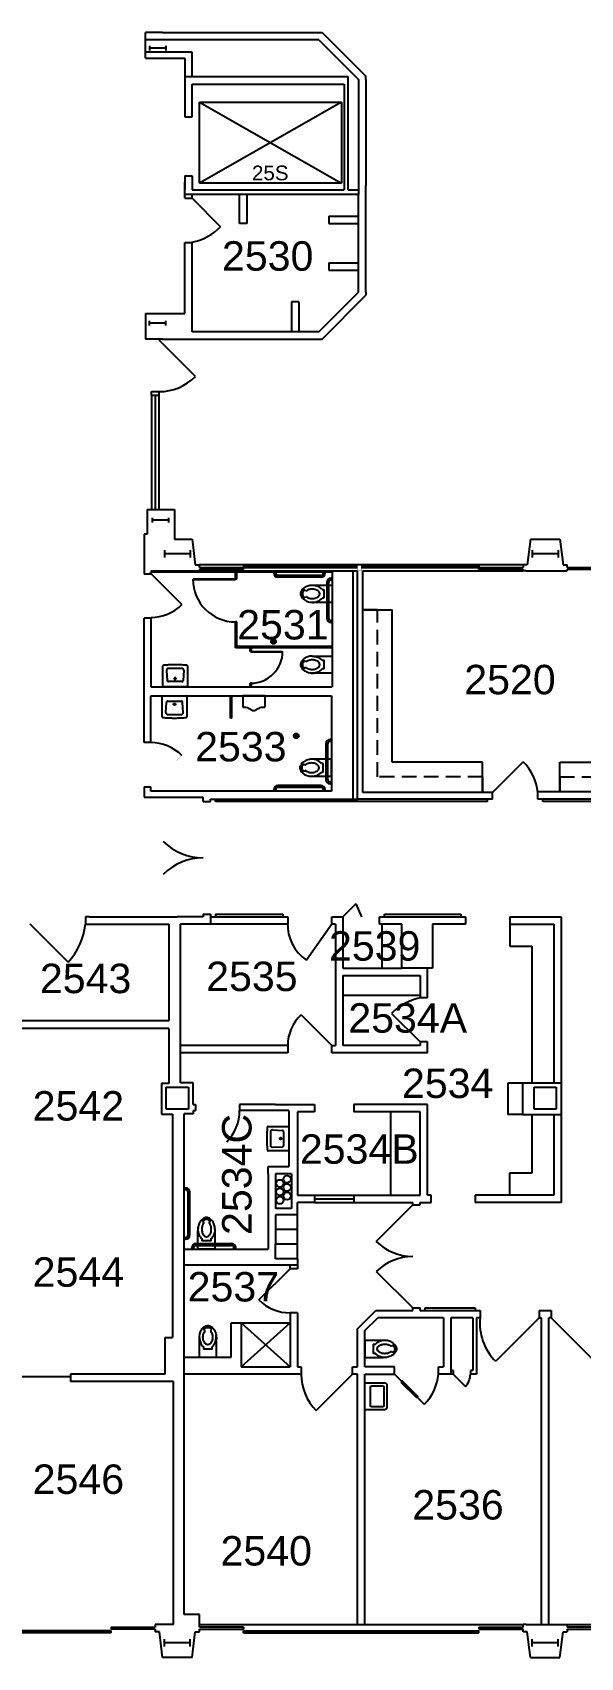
# Model space of a CAD drawing. Header units: inches. Extents: x -3198 to 3293, y 108 to 2903.
# Drawn here: x 1962 to 2409, y 161 to 1486 of the extents above; entities that cross this region are included whole.
import ezdxf
from ezdxf.enums import TextEntityAlignment as Align

# ---------------------------------------------------------------- set-up
doc = ezdxf.new("R2010")
doc.units = ezdxf.units.IN
doc.header["$LTSCALE"] = 96
doc.header["$MEASUREMENT"] = 0
doc.linetypes.add('HIDDEN2', pattern=[0.1875, 0.125, -0.0625])
doc.layers.get('0').update_dxf_attribs({"linetype": 'CONTINUOUS'})
for name, color, linetype in [('A-ANNO-ROOM', 4, 'CONTINUOUS'), ('A-ANNO-TEXT', 4, 'CONTINUOUS'), ('A-COLS', 5, 'CONTINUOUS'), ('A-DOOR', 2, 'CONTINUOUS'), ('A-FLOR-CASE', 3, 'CONTINUOUS'), ('A-FLOR-CASE-UPPR', 3, 'HIDDEN2'), ('A-FLOR-EVTR', 1, 'CONTINUOUS'), ('A-FLOR-HRAL', 1, 'CONTINUOUS'), ('A-FLOR-PFIX', 2, 'CONTINUOUS'), ('A-GLAZ', 2, 'CONTINUOUS'), ('A-GLAZ-SILL', 1, 'CONTINUOUS'), ('A-WALL-FULL', 6, 'CONTINUOUS'), ('A-WALL-PRHT', 4, 'CONTINUOUS')]:
    doc.layers.add(name, color=color, linetype=linetype)
doc.styles.add('ARIAL', font='arial.ttf')

# ---------------------------------------------------------------- blocks, each defined once
blk = doc.blocks.new('FLRDRN')
for p, q in [((-1.9, 0.7), (1.9, 0.7)), ((-1.1, 1.7), (-1.1, -1.7)), ((0, 2), (0, -2)), ((1.1, 1.7), (1.1, -1.7)), ((-1.9, -0.7), (1.9, -0.7))]:
    blk.add_line(p, q)
blk.add_circle((0, 0), 2)
blk = doc.blocks.new('W-LAV2')
for p, q in [((17, 11), (1, 11)), ((1, 11), (1, -11)), ((5.5, 7.5), (5.5, -7.5)), ((15.5, 8.5), (6.5, 8.5)), ((16.5, -7.5), (16.5, 7.5)), ((19, -9), (19, 9)), ((1, -11), (17, -11)), ((6.5, -8.5), (15.5, -8.5))]:
    blk.add_line(p, q)
for centre, radius, start, end in [((6.5, 7.5), 1, 90, 180), ((15.5, 7.5), 1, 0, 90), ((17, 9), 2, 0, 90), ((6.5, -7.5), 1, 180, 270), ((15.5, -7.5), 1, 270, 0), ((17, -9), 2, 270, 0)]:
    blk.add_arc(centre, radius, start, end)

msp = doc.modelspace()

# ---------------------------------------------------------------- linework, layer by layer
at = {"layer": 'A-COLS'}
for p, q in [((2057.8, 1475.5), (2057.8, 1471.7)), ((2071.2, 1473.6), (2057.8, 1473.6)), ((2071.2, 1475.5), (2071.2, 1471.7)), ((2057.8, 1247.5), (2057.8, 1251.3)), ((2071.2, 1249.4), (2057.8, 1249.4)), ((2071.2, 1247.5), (2071.2, 1251.3)), ((2060.2, 1086.9), (2060.2, 1090.7)), ((2073.7, 1088.8), (2060.2, 1088.8)), ((2073.7, 1086.9), (2073.7, 1090.7)), ((2070, 1064.5), (2070, 1058.5)), ((2091, 1061.5), (2070, 1061.5)), ((2091, 1064.5), (2091, 1058.5)), ((2370, 1064.5), (2370, 1058.5)), ((2391, 1061.5), (2370, 1061.5)), ((2391, 1064.5), (2391, 1058.5)), ((2071.5, 617.5), (2071.5, 626.5)), ((2071.5, 626.5), (2089.5, 626.5)), ((2089.5, 626.5), (2089.5, 608.5)), ((2371.5, 626.5), (2389.5, 626.5)), ((2371.5, 617.5), (2371.5, 626.5)), ((2389.5, 626.5), (2389.5, 608.5)), ((2071.5, 608.5), (2071.5, 617.5)), ((2371.5, 608.5), (2371.5, 617.5)), ((2089.5, 608.5), (2071.5, 608.5)), ((2389.5, 608.5), (2371.5, 608.5)), ((2070, 170.5), (2070, 176.5)), ((2091, 173.5), (2070, 173.5)), ((2091, 170.5), (2091, 176.5)), ((2370, 170.5), (2370, 176.5)), ((2391, 173.5), (2370, 173.5)), ((2391, 170.5), (2391, 176.5))]:
    msp.add_line(p, q, dxfattribs=at)
at = {"layer": 'A-DOOR'}
for p, q in [((2092.5, 1351.4), (2115.8, 1328.1)), ((2095.3, 1206), (2065.6, 1235.7)), ((2058.8, 1045.5), (2084.2, 1020)), ((2337.5, 866.8), (2362.6, 891.9)), ((2226.1, 776.1), (2215.5, 765.5)), ((2226.1, 776.1), (2230.8, 765.3)), ((1991.5, 728.5), (1960.5, 759.5)), ((2206.5, 759.5), (2185.8, 730)), ((2181.5, 685.5), (2206.5, 660.5)), ((2255.3, 686.7), (2278.5, 663.5)), ((2242.8, 500.8), (2272.5, 530.5)), ((2147, 453), (2172.5, 478.5)), ((2242.8, 476.2), (2272.5, 446.5)), ((2375.5, 438.5), (2340.2, 403.2)), ((2385.5, 438.5), (2420.8, 403.2)), ((2193.8, 362.8), (2223.5, 392.5)), ((2257.5, 392.5), (2281.9, 368.1)), ((2305.5, 392.5), (2315.4, 382.6))]:
    msp.add_line(p, q, dxfattribs=at)
for points, const_width in [([(2058.8, 871.5), (2084.2, 897)], 0.036), ([(2101.5, 859.5), (2069, 827)], 0.046), ([(2101.5, 767.5), (2069, 800)], 0.046), ([(2095.3, 607.5), (2120.7, 582)], 0.036)]:
    msp.add_lwpolyline(points, dxfattribs=dict(at, const_width=const_width))
msp.add_lwpolyline([(2262.8, 386.1), (2275.6, 373.4), (2276.6, 374.4), (2263.9, 387.2)], close=True, dxfattribs=at)
for centre, radius, start, end in [((2082.8, 1361.1), 46.7, 281.9896, 315), ((2065.6, 1235.7), 42, 269.8526, 315), ((2058.8, 1045.5), 36, 270, 315), ((2058.8, 871.5), 36, 45, 90), ((2335.4, 863.6), 39.2, 4.5989, 46.1075), ((2101.5, 859.5), 46, 225, 270), ((2101.5, 767.5), 46, 90, 135), ((1951, 765.5), 54.8, 317.5871, 353.7175), ((2206.3, 759.4), 35.9, 178.1829, 235.077), ((2288.8, 653.2), 47.4, 102.5419, 135), ((2204.5, 660.5), 34, 132.5716, 180), ((2095.3, 607.5), 36, 315, 0), ((2272.5, 530.5), 42, 225, 270), ((2272.5, 446.5), 42, 90, 135), ((2172.5, 478.5), 36, 225, 270), ((2371.2, 434.2), 44, 174.4515, 225), ((2223.5, 392.5), 42, 180, 225), ((2253.6, 396.4), 40.1, 315, 354.396), ((2305.5, 392.5), 14, 315, 0)]:
    msp.add_arc(centre, radius, start, end, dxfattribs=at)
at = {"layer": 'A-FLOR-CASE'}
for p, q in [((2231.8, 1015.8), (2255.8, 1015.8)), ((2255.8, 891.5), (2255.8, 1015.8)), ((2329.5, 891.5), (2255.8, 891.5)), ((2329.5, 866.8), (2329.5, 891.5)), ((2392.5, 891.5), (2528.5, 891.5)), ((2392.5, 867.5), (2392.5, 891.5)), ((2247.5, 723.5), (2247.5, 759.5)), ((2351.6, 759.5), (2351.6, 741.5)), ((2351.6, 741.5), (2369.6, 741.5)), ((2369.6, 741.5), (2369.6, 629.9)), ((2215.5, 701.5), (2278.5, 701.5)), ((2362, 629.9), (2350, 629.9)), ((2350, 629.9), (2350, 604.3)), ((2254.5, 538.5), (2254.5, 606.5)), ((2362, 604.3), (2350, 604.3)), ((2369.5, 604.3), (2369.5, 556.4)), ((2369.5, 556.4), (2351.5, 556.4)), ((2351.5, 556.4), (2351.5, 538.4)), ((2178.5, 486.5), (2178.5, 522.5)), ((2178.5, 510.5), (2160.5, 510.5)), ((2178.5, 498.5), (2160.5, 498.5))]:
    msp.add_line(p, q, dxfattribs=at)
for centre in [(2164.1, 548.1), (2164.1, 541.2), (2170, 551.6), (2170, 544.7), (2164.1, 534.3), (2170, 537.8)]:
    msp.add_circle(centre, 3, dxfattribs=at)
at = {"layer": 'A-FLOR-CASE-UPPR'}
for p, q in [((2243.8, 1015.8), (2231.8, 1015.8)), ((2243.8, 879.5), (2243.8, 1015.8)), ((2329.5, 879.5), (2243.8, 879.5)), ((2329.5, 879.5), (2329.5, 866.8)), ((2392.5, 879.5), (2528.5, 879.5)), ((2392.5, 879.5), (2392.5, 867.5))]:
    msp.add_line(p, q, dxfattribs=at)
at = {"layer": 'A-FLOR-EVTR'}
for p, q in [((2214.5, 1429.6), (2098.5, 1363.6)), ((2098.5, 1429.6), (2214.5, 1363.6)), ((2098.5, 1417.6), (2098.5, 1429.6)), ((2098.5, 1429.6), (2214.5, 1429.6)), ((2214.5, 1429.6), (2214.5, 1363.6)), ((2098.5, 1363.6), (2098.5, 1417.6)), ((2214.5, 1363.6), (2098.5, 1363.6))]:
    msp.add_line(p, q, dxfattribs=at)
at = {"layer": 'A-FLOR-HRAL'}
for p, q in [((2111.6, 859.5), (2111.6, 861.5)), ((2333.5, 859.5), (2333.5, 861.5)), ((2378.5, 859.5), (2378.5, 861.5)), ((2333.5, 859.5), (2111.6, 859.5)), ((2524.5, 859.5), (2378.5, 859.5)), ((2111.6, 767.5), (2166.5, 767.5)), ((2111.6, 767.5), (2111.6, 765.5)), ((2166.5, 767.5), (2166.5, 765.5)), ((2249.5, 767.5), (2311.6, 767.5)), ((2249.5, 765.5), (2249.5, 767.5)), ((2311.6, 767.5), (2311.6, 765.5)), ((2282.5, 444.5), (2282.5, 446.5)), ((2282.5, 446.5), (2323.5, 446.5)), ((2323.5, 446.5), (2323.5, 444.5))]:
    msp.add_line(p, q, dxfattribs=at)
at = {"layer": 'A-FLOR-PFIX'}
for p, q in [((2128, 1040.7), (2093.3, 1040.7)), ((2128, 1040.3), (2093.3, 1040.3)), ((2128, 1040.7), (2128, 1046.7)), ((2129, 1040.7), (2128, 1040.7)), ((2128, 1040.7), (2128, 1040.2)), ((2129, 1040.7), (2129, 1046.7)), ((2159.1, 1046.7), (2159.1, 1045.8)), ((2160.6, 1046.7), (2160.6, 1045.8)), ((2197.6, 1043.8), (2162.6, 1043.8)), ((2197.6, 1042.3), (2162.6, 1042.3)), ((2191.9, 1035.8), (2206.8, 1035.8)), ((2199.6, 1046.7), (2199.6, 1045.8)), ((2201.1, 1046.7), (2201.1, 1045.8)), ((2202.3, 1038), (2202.3, 1009)), ((2203.8, 1038), (2203.8, 1009)), ((2206.8, 1041.5), (2205.8, 1041.5)), ((2206.8, 1040), (2205.8, 1040)), ((2206.8, 1035.8), (2206.8, 1031.8)), ((2185.4, 1031.3), (2183.2, 1032)), ((2183.2, 1025.6), (2185.4, 1026.3)), ((2206.8, 1021.8), (2191.9, 1021.8)), ((2198.5, 1032.3), (2200, 1032.3)), ((2200, 1025.3), (2198.5, 1025.3)), ((2200, 1032.3), (2200, 1025.3)), ((2206.8, 1031.8), (2206.8, 1028.8)), ((2206.8, 1028.8), (2206.8, 1025.7)), ((2206.8, 1025.7), (2206.8, 1021.8)), ((2128, 984.8), (2128, 1006)), ((2129, 1006), (2128, 1006)), ((2129, 985.8), (2129, 1006)), ((2206.8, 1007), (2205.8, 1007)), ((2206.8, 1005.5), (2205.8, 1005.5)), ((2206.8, 984.8), (2128, 984.8)), ((2206.8, 985.8), (2129, 985.8)), ((2140, 981.9), (2140, 984.8)), ((2140, 981.9), (2166.4, 981.9)), ((2141, 981.9), (2141, 984.8)), ((2141, 981.9), (2141, 981.4)), ((2141, 981.4), (2166.4, 981.4)), ((2068.8, 953.5), (2068.8, 970)), ((2084.3, 968), (2073.2, 968)), ((2088.8, 970), (2088.8, 953.5)), ((2071.7, 966.4), (2072.2, 958.2)), ((2084.3, 957.2), (2073.2, 957.2)), ((2085.8, 966.4), (2085.3, 958.2)), ((2140, 953), (2140, 955.9)), ((2141, 955.9), (2140, 955.9)), ((2141, 953), (2141, 955.9)), ((2068.2, 928.5), (2068.2, 945)), ((2068.8, 945.5), (2087.8, 945.5)), ((2088.2, 953), (2069.2, 953)), ((2072.7, 941.2), (2083.8, 941.2)), ((2088.2, 945), (2088.2, 928.5)), ((2123.9, 927.5), (2123.9, 945.5)), ((2124.9, 927.5), (2124.9, 945.5)), ((2133.9, 945.5), (2133.9, 936.5)), ((2151.9, 945.5), (2133.9, 945.5)), ((2151.9, 945.5), (2151.9, 936.5)), ((2071.2, 932.1), (2071.7, 940.3)), ((2072.7, 930.5), (2083.8, 930.5)), ((2085.3, 932.1), (2084.8, 940.3)), ((2124.9, 927.5), (2123.9, 927.5)), ((2201.8, 877.5), (2201.8, 906.5)), ((2203.2, 877.5), (2203.2, 906.5)), ((2206.2, 910), (2205.2, 910)), ((2206.2, 908.5), (2205.2, 908.5)), ((2182.7, 890.2), (2184.9, 889.4)), ((2206.2, 894), (2191.4, 894)), ((2199.5, 890.4), (2198, 890.4)), ((2199.5, 883.4), (2199.5, 890.4)), ((2206.2, 890), (2206.2, 894)), ((2206.2, 887), (2206.2, 890)), ((2184.9, 884.5), (2182.7, 883.7)), ((2191.4, 880), (2206.2, 880)), ((2198, 883.4), (2199.5, 883.4)), ((2206.2, 875.5), (2205.2, 875.5)), ((2206.2, 884), (2206.2, 887)), ((2206.2, 880), (2206.2, 884)), ((2159.1, 868), (2159.1, 869)), ((2160.6, 868), (2160.6, 869)), ((2197.6, 872.5), (2162.6, 872.5)), ((2197.6, 871), (2162.6, 871)), ((2199.6, 868), (2199.6, 869)), ((2201.1, 868), (2201.1, 869)), ((2206.2, 874), (2205.2, 874)), ((2154.5, 594.6), (2171, 594.6)), ((2156.5, 590.2), (2156.5, 579.1)), ((2158.1, 591.7), (2166.3, 591.2)), ((2167.2, 590.2), (2167.2, 579)), ((2171.5, 594.1), (2171.5, 575.1)), ((2171, 574.6), (2154.5, 574.6)), ((2158.1, 577.6), (2166.3, 578)), ((2086.2, 544.5), (2087.2, 544.5)), ((2086.2, 543), (2087.2, 543)), ((2089.2, 506), (2089.2, 541)), ((2090.7, 506), (2090.7, 541)), ((2086.2, 504), (2087.2, 504)), ((2086.2, 502.5), (2087.2, 502.5)), ((2092.2, 494.5), (2092.2, 495.5)), ((2093.7, 494.5), (2093.7, 495.5)), ((2095.7, 499), (2124.7, 499)), ((2095.7, 497.5), (2124.7, 497.5)), ((2126.7, 494.5), (2126.7, 495.5)), ((2128.2, 494.5), (2128.2, 495.5)), ((2132.5, 434.5), (2172.5, 434.5)), ((2132.5, 434.5), (2172.5, 398.5)), ((2132.5, 398.5), (2172.5, 434.5))]:
    msp.add_line(p, q, dxfattribs=at)
for points in [[(2183, 975, 0.06085), (2181.7, 973.5, 0.143932), (2181, 971)], [(2181, 971, 0.143932), (2181.7, 968.5, 0.107177), (2184.2, 966.1, 0.077997), (2187.5, 964.6, 0.065232), (2191.9, 964)], [(2184.1, 974, 0.063273), (2183, 972.7, 0.143932), (2182.5, 971)], [(2182.5, 971, 0.143932), (2183, 969.3, 0.059203), (2184, 968.1)], [(2183, 967, -0.562484), (2183.2, 967.8), (2185.4, 968.6, -0.238976), (2185.9, 968.5, 0.08035), (2187.8, 967.6, 0.074934), (2190.5, 967.2, 0.074934), (2193.3, 967.6, 0.085426), (2195.3, 968.6, 0.066386), (2196.1, 969.4, 0.330534), (2196.1, 972.7, 0.066386), (2195.3, 973.5, 0.085426), (2193.3, 974.5, 0.074934), (2190.5, 974.9, 0.074934), (2187.8, 974.5, 0.08035), (2185.9, 973.6, -0.238976), (2185.4, 973.5), (2183.2, 974.3, -0.549653), (2183, 975.1)], [(2190.5, 977.9, -0.074934), (2194.2, 977.4, -0.085426), (2197.1, 975.9, -0.066386), (2198.5, 974.6), (2200, 974.6), (2200, 967.6), (2198.5, 967.6, -0.066386), (2197.1, 966.2, -0.085426), (2194.2, 964.7, -0.111314), (2188.8, 964.3)], [(2190.4, 977.9, -0.022673), (2191.9, 978), (2206.8, 978), (2206.8, 974), (2206.8, 971), (2206.8, 968), (2206.8, 964), (2191.9, 964)], [(2068.8, 945.5, 0.065543), (2068.6, 945.5, 0.087946), (2068.5, 945.4, 0.043207), (2068.4, 945.3, 0.043207), (2068.3, 945.2, 0.087946), (2068.3, 945.1, 0.065543), (2068.2, 945)], [(2072.7, 941.2, 0.063221), (2072.4, 941.2, 0.085725), (2072.2, 941.1, 0.040781), (2072, 941, 0.040781), (2071.8, 940.8, 0.085725), (2071.7, 940.6, 0.063221), (2071.7, 940.3)], [(2084.8, 940.3, 0.063221), (2084.8, 940.6, 0.085725), (2084.7, 940.8, 0.040781), (2084.5, 941, 0.040781), (2084.3, 941.1, 0.085725), (2084.1, 941.2, 0.063221), (2083.8, 941.2)], [(2088.2, 945, 0.065543), (2088.2, 945.1, 0.087946), (2088.2, 945.2, 0.043207), (2088.1, 945.3, 0.043207), (2088, 945.4, 0.087946), (2087.9, 945.5, 0.065543), (2087.8, 945.5)], [(2068.2, 928.5, 0.061553), (2068.3, 928.3, 0.084107), (2068.3, 928.2, 0.039062), (2068.4, 928.1, 0.039062), (2068.5, 928, 0.084107), (2068.6, 928, 0.061553), (2068.7, 928)], [(2068.7, 928, 0.007949), (2072.9, 927.6, 0.014949), (2075.1, 927.6, 0.000949), (2078.2, 927.5, 0.000949), (2081.4, 927.6, 0.014949), (2083.6, 927.6, 0.007949), (2087.8, 928)], [(2071.2, 932.1, 0.050866), (2071.2, 931.7, 0.073218), (2071.3, 931.5, 0.028563), (2071.5, 931.1, 0.050866), (2071.6, 931, 0.050866), (2071.8, 930.8, 0.028563), (2072.1, 930.6, 0.073218), (2072.4, 930.5, 0.050866), (2072.7, 930.5)], [(2083.8, 930.5, 0.050866), (2084.1, 930.5, 0.073218), (2084.4, 930.6, 0.028563), (2084.7, 930.8, 0.050866), (2084.9, 931, 0.050866), (2085, 931.1, 0.028563), (2085.2, 931.5, 0.073218), (2085.3, 931.7, 0.050866), (2085.3, 932.1)], [(2087.8, 928, 0.061553), (2087.9, 928, 0.084107), (2088, 928, 0.039062), (2088.1, 928.1, 0.039062), (2088.2, 928.2, 0.084107), (2088.2, 928.3, 0.061553), (2088.2, 928.5)], [(2154, 594.2, 0.007949), (2153.6, 590, 0.014949), (2153.6, 587.8, 0.000949), (2153.5, 584.6, 0.000949), (2153.6, 581.4, 0.014949), (2153.6, 579.2, 0.007949), (2154, 575.1)], [(2154.5, 594.6, 0.061553), (2154.3, 594.6, 0.084107), (2154.2, 594.6, 0.039062), (2154.1, 594.5, 0.039062), (2154, 594.4, 0.084107), (2154, 594.3, 0.061553), (2154, 594.2)], [(2158.1, 591.7, 0.050866), (2157.7, 591.6, 0.073218), (2157.5, 591.6, 0.028563), (2157.1, 591.4, 0.050866), (2157, 591.3, 0.050866), (2156.8, 591.1, 0.028563), (2156.6, 590.8, 0.073218), (2156.5, 590.5, 0.050866), (2156.5, 590.2)], [(2167.2, 590.2, 0.063221), (2167.2, 590.5, 0.085725), (2167.1, 590.7, 0.040781), (2167, 590.9, 0.040781), (2166.8, 591.1, 0.085725), (2166.6, 591.2, 0.063221), (2166.3, 591.2)], [(2171.5, 594.1, 0.065543), (2171.5, 594.3, 0.087946), (2171.4, 594.4, 0.043207), (2171.3, 594.5, 0.043207), (2171.2, 594.6, 0.087946), (2171.1, 594.6, 0.065543), (2171, 594.6)], [(2154, 575.1, 0.061553), (2154, 574.9, 0.084107), (2154, 574.8, 0.039062), (2154.1, 574.8, 0.039062), (2154.2, 574.7, 0.084107), (2154.3, 574.6, 0.061553), (2154.5, 574.6)], [(2156.5, 579.1, 0.050866), (2156.5, 578.7, 0.073218), (2156.6, 578.5, 0.028563), (2156.8, 578.2, 0.050866), (2157, 578, 0.050866), (2157.1, 577.9, 0.028563), (2157.5, 577.7, 0.073218), (2157.7, 577.6, 0.050866), (2158.1, 577.6)], [(2166.3, 578, 0.063221), (2166.6, 578.1, 0.085725), (2166.8, 578.2, 0.040781), (2167, 578.4, 0.040781), (2167.1, 578.6, 0.085725), (2167.2, 578.8, 0.063221), (2167.2, 579)], [(2171, 574.6, 0.065543), (2171.1, 574.6, 0.087946), (2171.2, 574.7, 0.043207), (2171.3, 574.8, 0.043207), (2171.4, 574.9, 0.087946), (2171.5, 575, 0.065543), (2171.5, 575.1)], [(2104.2, 520.2, 0.143932), (2101.8, 519.5, 0.107177), (2099.3, 517.1, 0.077997), (2097.8, 513.7, 0.065232), (2097.2, 509.4)], [(2100.3, 518.2, -0.562484), (2101.1, 518), (2101.8, 515.8, -0.238976), (2101.8, 515.4, 0.08035), (2100.8, 513.5, 0.074934), (2100.4, 510.7, 0.074934), (2100.8, 507.9, 0.085426), (2101.8, 506, 0.066386), (2102.7, 505.1, 0.330534), (2105.9, 505.1, 0.066386), (2106.8, 506, 0.085426), (2107.8, 507.9, 0.074934), (2108.2, 510.7, 0.074934), (2107.8, 513.5, 0.08035), (2106.8, 515.4, -0.238976), (2106.8, 515.8), (2107.5, 518, -0.549653), (2108.3, 518.2)], [(2104.2, 518.7, 0.143932), (2102.6, 518.3, 0.059203), (2101.3, 517.3)], [(2108.3, 518.2, 0.06085), (2106.7, 519.5, 0.143932), (2104.2, 520.2)], [(2107.2, 517.2, 0.063273), (2105.9, 518.3, 0.143932), (2104.2, 518.7)], [(2111.2, 510.9, -0.022673), (2111.2, 509.4), (2111.2, 494.5), (2107.3, 494.5), (2104.2, 494.5), (2101.2, 494.5), (2097.2, 494.5), (2097.2, 509.4)], [(2111.2, 510.7, -0.074934), (2110.6, 507.1, -0.085426), (2109.2, 504.2, -0.066386), (2107.8, 502.8), (2107.8, 501.2), (2100.8, 501.2), (2100.8, 502.8, -0.066386), (2099.4, 504.2, -0.085426), (2098, 507.1, -0.111314), (2097.5, 512.5)], [(2098.4, 422.7, 0.074934), (2099, 419.1, 0.085426), (2100.5, 416.2, 0.066386), (2101.8, 414.8), (2101.8, 413.2), (2108.8, 413.2), (2108.8, 414.8, 0.066386), (2110.2, 416.2, 0.085426), (2111.7, 419.1, 0.111314), (2112.1, 424.5)], [(2109.4, 430.2, 0.562484), (2108.5, 430), (2107.8, 427.8, 0.238976), (2107.9, 427.4, -0.08035), (2108.8, 425.5, -0.074934), (2109.2, 422.7, -0.074934), (2108.8, 419.9, -0.085426), (2107.8, 418, -0.066386), (2107, 417.1, -0.330534), (2103.7, 417.1, -0.066386), (2102.9, 418, -0.085426), (2101.9, 419.9, -0.074934), (2101.4, 422.7, -0.074934), (2101.9, 425.5, -0.08035), (2102.8, 427.4, 0.238976), (2102.9, 427.8), (2102.1, 430, 0.549653), (2101.3, 430.2)], [(2101.4, 430.2, -0.06085), (2102.9, 431.5, -0.143932), (2105.4, 432.2)], [(2102.4, 429.2, -0.063273), (2103.7, 430.3, -0.143932), (2105.4, 430.7)], [(2105.4, 432.2, -0.143932), (2107.9, 431.5, -0.107177), (2110.3, 429.1, -0.077997), (2111.8, 425.7, -0.065232), (2112.4, 421.4)], [(2105.4, 430.7, -0.143932), (2107.1, 430.3, -0.059203), (2108.3, 429.3)], [(2098.4, 422.9, 0.022673), (2098.4, 421.4), (2098.4, 406.5), (2102.4, 406.5), (2105.4, 406.5), (2108.4, 406.5), (2112.4, 406.5), (2112.4, 421.4)], [(2249.9, 420, 0.022673), (2248.4, 420.1), (2233.5, 420.1), (2233.5, 416.1), (2233.5, 413.1), (2233.5, 410.1), (2233.5, 406.1), (2248.4, 406.1)], [(2249.7, 420, 0.074934), (2246.1, 419.5, 0.085426), (2243.2, 418, 0.066386), (2241.8, 416.6), (2240.2, 416.6), (2240.2, 409.6), (2241.8, 409.6, 0.066386), (2243.2, 408.3, 0.085426), (2246.1, 406.8, 0.111314), (2251.5, 406.4)], [(2257.2, 409.1, 0.562484), (2257, 409.9), (2254.8, 410.7, 0.238976), (2254.4, 410.6, -0.08035), (2252.5, 409.7, -0.074934), (2249.7, 409.2, -0.074934), (2246.9, 409.7, -0.085426), (2245, 410.7, -0.066386), (2244.1, 411.5, -0.330534), (2244.1, 414.8, -0.066386), (2245, 415.6, -0.085426), (2246.9, 416.6, -0.074934), (2249.7, 417, -0.074934), (2252.5, 416.6, -0.08035), (2254.4, 415.7, 0.238976), (2254.8, 415.6), (2257, 416.3, 0.549653), (2257.2, 417.1)], [(2259.2, 413.1, -0.143932), (2258.5, 410.6, -0.107177), (2256.1, 408.1, -0.077997), (2252.7, 406.6, -0.065232), (2248.4, 406.1)], [(2256.2, 416.1, -0.063273), (2257.3, 414.8, -0.143932), (2257.8, 413.1)], [(2257.8, 413.1, -0.143932), (2257.3, 411.4, -0.059203), (2256.3, 410.2)], [(2257.2, 417.1, -0.06085), (2258.5, 415.6, -0.143932), (2259.2, 413.1)]]:
    msp.add_lwpolyline(points, format="xyb", dxfattribs=at)
for points in [[(2079, 938.5, -0.043661), (2078.9, 938.4, -0.043661), (2078.8, 938.3, -0.043661), (2078.7, 938.2, -0.043661), (2078.6, 938.1, -0.043661), (2078.5, 938, -0.043661), (2078.4, 938, -0.043661), (2078.2, 938, -0.043661), (2078.1, 938, -0.043661), (2078, 938, -0.043661), (2077.9, 938.1, -0.043661), (2077.8, 938.2, -0.043661), (2077.7, 938.3, -0.043661), (2077.6, 938.4, -0.043661), (2077.5, 938.5, -0.043661), (2077.5, 938.6, -0.043661), (2077.5, 938.7, -0.043661), (2077.5, 938.9, -0.043661), (2077.5, 939, -0.043661), (2077.6, 939.1, -0.043661), (2077.7, 939.2, -0.043661), (2077.8, 939.3, -0.043661), (2077.9, 939.4, -0.043661), (2078, 939.5, -0.043661), (2078.1, 939.5, -0.043661), (2078.2, 939.5, -0.043661), (2078.4, 939.5, -0.043661), (2078.5, 939.5, -0.043661), (2078.6, 939.4, -0.043661), (2078.7, 939.3, -0.043661), (2078.8, 939.2, -0.043661), (2078.9, 939.1, -0.043661), (2079, 939, -0.043661), (2079, 938.9, -0.043661), (2079, 938.7, -0.043661), (2079, 938.6, -0.043661)], [(2164.5, 583.9, -0.043661), (2164.4, 584, -0.043661), (2164.3, 584.1, -0.043661), (2164.2, 584.1, -0.043661), (2164.1, 584.2, -0.043661), (2164, 584.4, -0.043661), (2164, 584.5, -0.043661), (2164, 584.6, -0.043661), (2164, 584.8, -0.043661), (2164, 584.9, -0.043661), (2164.1, 585, -0.043661), (2164.2, 585.1, -0.043661), (2164.3, 585.2, -0.043661), (2164.4, 585.3, -0.043661), (2164.5, 585.3, -0.043661), (2164.6, 585.4, -0.043661), (2164.8, 585.4, -0.043661), (2164.9, 585.4, -0.043661), (2165, 585.3, -0.043661), (2165.1, 585.3, -0.043661), (2165.2, 585.2, -0.043661), (2165.3, 585.1, -0.043661), (2165.4, 585, -0.043661), (2165.5, 584.9, -0.043661), (2165.5, 584.8, -0.043661), (2165.5, 584.6, -0.043661), (2165.5, 584.5, -0.043661), (2165.5, 584.4, -0.043661), (2165.4, 584.2, -0.043661), (2165.3, 584.1, -0.043661), (2165.2, 584.1, -0.043661), (2165.1, 584, -0.043661), (2165, 583.9, -0.043661), (2164.9, 583.9, -0.043661), (2164.8, 583.9, -0.043661), (2164.6, 583.9, -0.043661)]]:
    msp.add_lwpolyline(points, format="xyb", close=True, dxfattribs=at)
at = {"layer": 'A-FLOR-PFIX', "flags": 128}
msp.add_lwpolyline([(2133.9, 936.5), (2135.3, 936.4), (2136.5, 936.3), (2137.5, 936), (2138.4, 935.7), (2139.2, 935.3), (2139.8, 934.9), (2140.4, 934.6), (2140.9, 934.2), (2141.4, 934), (2141.8, 933.8), (2142.2, 933.7), (2142.6, 933.7), (2143.1, 933.7), (2143.5, 933.8), (2144, 934), (2144.5, 934.2), (2145, 934.6), (2145.7, 934.9), (2146.4, 935.3), (2147.2, 935.7), (2148.1, 936), (2149.2, 936.3), (2150.5, 936.4), (2151.9, 936.5)], dxfattribs=at)
at = {"layer": 'A-FLOR-PFIX'}
for centre, radius, start, end in [((2128, 1040.7), 34.8, 180, 270), ((2162.6, 1045.8), 3.5, 180, 270), ((2162.6, 1045.8), 2, 180, 270), ((2188.4, 1027.7), 7.43, 126.6725, 136.5742), ((2189.7, 1026), 9.56, 107.1416, 126.6725), ((2190.5, 1023.3), 12.4, 90, 107.1416), ((2191.9, 1018.9), 16.8, 90, 95.1954), ((2190.5, 1023.3), 12.4, 72.8584, 90), ((2191.4, 1026), 9.56, 53.3276, 72.8583), ((2192.6, 1027.7), 7.43, 38.1352, 53.3275), ((2197.6, 1045.8), 3.5, 270, 0), ((2197.6, 1045.8), 2, 270, 0), ((2205.8, 1038), 3.5, 90, 180), ((2205.8, 1038), 2, 90, 180), ((2185.6, 1028.8), 4.62, 147.2383, 180), ((2185.6, 1028.8), 4.62, 180, 212.7617), ((2188.6, 1026.8), 8.18, 133.3097, 147.2384), ((2188.6, 1030.7), 8.18, 212.7617, 237.2315), ((2185.6, 1028.8), 3.12, 147.2382, 180), ((2185.6, 1028.8), 3.12, 180, 212.7618), ((2183.4, 1032.5), 0.5, 136.5741, 251.7562), ((2183.4, 1025.1), 0.5, 108.2438, 225.6721), ((2188.6, 1026.8), 6.68, 132.7565, 147.2383), ((2188.6, 1030.7), 6.68, 212.7617, 226.3142), ((2190.6, 1033.7), 11.8, 237.2315, 255.071), ((2185.6, 1031.7), 0.5, 251.7562, 305.5172), ((2185.6, 1025.9), 0.5, 54.4828, 108.2438), ((2189.7, 1026), 6.56, 107.1417, 125.5171), ((2189.7, 1031.6), 6.56, 234.4829, 252.8583), ((2191.9, 1038.6), 16.8, 255.0711, 270), ((2190.5, 1023.3), 9.38, 90, 107.1416), ((2190.5, 1034.3), 9.38, 252.8584, 270), ((2190.5, 1034.3), 12.4, 261.7349, 287.1416), ((2190.5, 1023.3), 9.38, 72.8584, 90), ((2190.5, 1034.3), 9.38, 270, 287.1416), ((2191.4, 1026), 6.56, 53.3275, 72.8583), ((2191.4, 1031.6), 6.56, 287.1417, 306.6725), ((2191.4, 1031.6), 9.56, 287.1417, 306.6724), ((2192.6, 1027.7), 4.43, 38.1352, 53.3275), ((2192.6, 1029.9), 4.43, 306.6725, 321.8648), ((2193.9, 1028.8), 2.76, 323.419, 36.581), ((2192.6, 1029.9), 7.43, 306.6725, 321.8648), ((2205.8, 1009), 3.5, 180, 270), ((2205.8, 1009), 2, 180, 270), ((2140.4, 981.9), 26, 270, 0), ((2069.3, 970), 0.578, 165.9109, 180), ((2069.5, 969.9), 0.783, 137.7325, 146.6803), ((2069.1, 970.1), 0.312, 146.68, 165.9106), ((2069.5, 969.9), 0.783, 128.785, 137.7328), ((2069.2, 970.2), 0.312, 109.5539, 128.7846), ((2069.3, 970), 0.578, 95.4652, 109.5543), ((2081.7, 840.2), 130.9, 93.6433, 95.465), ((2074.9, 965.6), 3.41, 148.2375, 154.7819), ((2072.9, 966.8), 1.08, 136.5898, 148.2374), ((2072.9, 966.8), 1.08, 124.9424, 136.59), ((2074.2, 964.9), 3.41, 118.3981, 124.9424), ((2073, 967.1), 0.86, 101.6475, 118.3979), ((2073.2, 966.2), 1.77, 89.9999, 101.6475), ((2075.7, 933.9), 37, 90.2176, 93.6434), ((2078.7, 131.4), 839.5, 90, 90.2175), ((2078.7, 131.4), 839.5, 89.7825, 90), ((2081.8, 933.9), 37, 86.3566, 89.7824), ((2075.8, 840.2), 130.9, 84.535, 86.3567), ((2084.3, 966.2), 1.77, 78.3525, 90.0001), ((2084.5, 967.1), 0.86, 61.6021, 78.3525), ((2083.3, 964.9), 3.41, 55.0576, 61.6019), ((2084.6, 966.8), 1.08, 43.41, 55.0576), ((2084.6, 966.8), 1.08, 31.7626, 43.4102), ((2082.6, 965.6), 3.41, 25.2181, 31.7625), ((2088.2, 970), 0.578, 70.4457, 84.5348), ((2088.3, 970.2), 0.312, 51.2154, 70.4461), ((2088, 969.9), 0.783, 42.2672, 51.215), ((2088, 969.9), 0.783, 33.3197, 42.2675), ((2088.4, 970.1), 0.312, 14.0894, 33.32), ((2088.2, 970), 0.578, 360, 14.0891), ((2188.4, 970), 7.43, 126.6725, 136.5742), ((2189.7, 968.3), 9.56, 107.1416, 126.6725), ((2190.5, 965.6), 12.4, 90, 107.1416), ((2072.6, 966.6), 0.86, 154.7819, 171.5323), ((2073.5, 966.5), 1.77, 171.5323, 183.1799), ((2073.3, 958.3), 1.15, 183.18, 197.6499), ((2072.8, 958.1), 0.631, 197.6497, 217.2485), ((2073.5, 958.7), 1.54, 217.2488, 226.59), ((2073.5, 958.7), 1.54, 226.59, 235.9312), ((2073, 957.9), 0.631, 235.9309, 255.5297), ((2073.2, 958.4), 1.15, 255.5301, 270), ((2078.7, 959.7), 0.75, 150.0002, 160.0002), ((2078.7, 959.7), 0.75, 159.9997, 169.9997), ((2078.7, 959.7), 0.75, 170.0001, 180.0001), ((2078.7, 959.7), 0.75, 179.9999, 189.9999), ((2078.7, 959.7), 0.75, 190.0003, 200.0003), ((2078.7, 959.7), 0.75, 199.9998, 209.9998), ((2078.7, 959.7), 0.75, 140, 150), ((2078.7, 959.7), 0.75, 210, 220), ((2078.7, 959.7), 0.75, 130, 140), ((2078.7, 959.7), 0.75, 220, 230), ((2078.7, 959.7), 0.75, 120, 130), ((2078.7, 959.7), 0.75, 230, 240), ((2078.7, 959.7), 0.75, 109.9998, 119.9998), ((2078.7, 959.7), 0.75, 240.0002, 250.0002), ((2078.7, 959.7), 0.75, 100.0003, 110.0003), ((2078.7, 959.7), 0.75, 249.9997, 259.9997), ((2078.7, 959.7), 0.75, 89.9999, 99.9999), ((2078.7, 959.7), 0.75, 260.0001, 270.0001), ((2078.7, 959.7), 0.75, 80.0001, 90.0001), ((2078.7, 959.7), 0.75, 269.9999, 279.9999), ((2078.7, 959.7), 0.75, 69.9997, 79.9997), ((2078.7, 959.7), 0.75, 280.0003, 290.0003), ((2078.7, 959.7), 0.75, 60.0002, 70.0002), ((2078.7, 959.7), 0.75, 289.9998, 299.9998), ((2078.7, 959.7), 0.75, 50, 60), ((2078.7, 959.7), 0.75, 300, 310), ((2078.7, 959.7), 0.75, 40, 50), ((2078.7, 959.7), 0.75, 310, 320), ((2078.7, 959.7), 0.75, 30, 40), ((2078.7, 959.7), 0.75, 320, 330), ((2078.7, 959.7), 0.75, 19.9998, 29.9998), ((2078.7, 959.7), 0.75, 330.0002, 340.0002), ((2078.7, 959.7), 0.75, 10.0003, 20.0003), ((2078.7, 959.7), 0.75, 359.9999, 9.9999), ((2078.7, 959.7), 0.75, 350.0001, 0.0001), ((2078.7, 959.7), 0.75, 339.9997, 349.9997), ((2084.3, 958.4), 1.15, 270, 284.4699), ((2084.5, 957.9), 0.631, 284.4703, 304.0691), ((2084, 958.7), 1.54, 304.0688, 313.41), ((2084, 958.7), 1.54, 313.41, 322.7512), ((2084.7, 958.1), 0.631, 322.7515, 342.3503), ((2084.2, 958.3), 1.15, 342.3501, 356.82), ((2084.9, 966.6), 0.86, 8.4677, 25.2181), ((2084, 966.5), 1.77, 356.8201, 8.4677), ((2069.3, 953.5), 0.574, 180.0002, 195.0001), ((2069.1, 953.4), 0.321, 194.9996, 215.1036), ((2069.4, 953.7), 0.753, 215.1037, 224.9998), ((2069.4, 953.7), 0.753, 225.0002, 234.8963), ((2069.2, 953.3), 0.321, 234.8964, 255.0004), ((2069.2, 953.6), 0.574, 254.9999, 269.9998), ((2088.2, 953.6), 0.574, 270.0002, 285.0001), ((2088.3, 953.3), 0.321, 284.9996, 305.1036), ((2088.1, 953.7), 0.753, 305.1037, 314.9998), ((2088.1, 953.7), 0.753, 315.0002, 324.8963), ((2088.2, 953.5), 0.574, 344.9999, 359.9998), ((2088.4, 953.4), 0.321, 324.8964, 345.0004), ((2205.2, 906.5), 3.5, 90, 180), ((2205.2, 906.5), 2, 90, 180), ((2185.1, 887), 4.62, 147.2383, 180), ((2188.1, 885.1), 8.18, 122.7685, 147.2383), ((2185.1, 887), 3.12, 147.2382, 180), ((2182.9, 890.6), 0.5, 134.3279, 251.7562), ((2188.1, 885.1), 6.68, 133.6858, 147.2383), ((2190.1, 882), 11.8, 104.929, 122.7685), ((2185.1, 889.9), 0.5, 251.7562, 305.5172), ((2189.2, 884.2), 6.56, 107.1417, 125.5171), ((2191.4, 877.2), 16.8, 90, 104.9289), ((2190, 881.5), 9.38, 90, 107.1416), ((2190, 881.5), 12.4, 72.8584, 98.2651), ((2190, 881.5), 9.38, 72.8584, 90), ((2190.9, 884.2), 6.56, 53.3275, 72.8583), ((2190.9, 884.2), 9.56, 53.3276, 72.8583), ((2192.1, 885.9), 4.43, 38.1352, 53.3275), ((2193.4, 886.9), 2.76, 323.419, 36.581), ((2192.1, 885.9), 7.43, 38.1352, 53.3275), ((2185.1, 887), 4.62, 180, 212.7617), ((2188.1, 888.9), 8.18, 212.7616, 226.6903), ((2185.1, 887), 3.12, 180, 212.7618), ((2182.9, 883.3), 0.5, 108.2438, 223.4259), ((2188.1, 888.9), 6.68, 212.7617, 227.2435), ((2187.9, 888), 7.43, 223.4258, 233.3275), ((2189.2, 889.7), 9.56, 233.3275, 252.8584), ((2185.1, 884), 0.5, 54.4828, 108.2438), ((2189.2, 889.7), 6.56, 234.4829, 252.8583), ((2190, 892.4), 12.4, 252.8584, 270), ((2190, 892.4), 9.38, 252.8584, 270), ((2191.4, 896.8), 16.8, 264.8046, 270), ((2190, 892.4), 9.38, 270, 287.1416), ((2190, 892.4), 12.4, 270, 287.1416), ((2190.9, 889.7), 6.56, 287.1417, 306.6725), ((2190.9, 889.7), 9.56, 287.1417, 306.6724), ((2192.1, 888), 4.43, 306.6725, 321.8648), ((2192.1, 888), 7.43, 306.6725, 321.8648), ((2205.2, 877.5), 3.5, 180, 270), ((2205.2, 877.5), 2, 180, 270), ((2162.6, 869), 3.5, 90, 180), ((2162.6, 869), 2, 90, 180), ((2197.6, 869), 3.5, 0, 90), ((2197.6, 869), 2, 0, 90), ((2087.2, 541), 3.5, 0, 90), ((2087.2, 541), 2, 0, 90), ((2103.2, 512.8), 7.43, 36.6725, 46.5742), ((2101.5, 511.5), 9.56, 17.1416, 36.6725), ((2087.2, 506), 2, 270, 0), ((2087.2, 506), 3.5, 270, 0), ((2098.8, 510.7), 12.4, 0, 17.1416), ((2095.7, 495.5), 3.5, 90, 180), ((2095.7, 495.5), 2, 90, 180), ((2124.7, 495.5), 3.5, 0, 90), ((2124.7, 495.5), 2, 0, 90), ((2110.8, 422.7), 12.4, 162.8584, 180), ((2108.1, 423.5), 9.56, 143.3275, 162.8584), ((2106.4, 424.8), 7.43, 133.4258, 143.3275), ((2249.7, 407.6), 12.4, 72.8584, 90), ((2250.5, 410.3), 9.56, 53.3275, 72.8584), ((2251.8, 412), 7.43, 43.4258, 53.3275)]:
    msp.add_arc(centre, radius, start, end, dxfattribs=at)
at = {"layer": 'A-GLAZ'}
for p, q in [((2062.5, 1190.7), (2062.5, 1097.5)), ((2098.5, 1050.2), (2098.5, 1052.5)), ((2098.5, 1050.2), (2134.5, 1050.2)), ((2134.5, 1048.7), (2098.5, 1048.7)), ((2098.5, 1047.5), (2098.5, 1048.7)), ((2134.5, 1051.8), (2134.5, 1050.2)), ((2134.5, 1051.8), (2227.5, 1051.8)), ((2134.5, 1050.2), (2227.5, 1050.2)), ((2134.5, 1048.7), (2134.5, 1050.2)), ((2230.5, 1051.8), (2326.5, 1051.8)), ((2230.5, 1050.2), (2326.5, 1050.2)), ((2326.5, 1051.8), (2326.5, 1050.2)), ((2326.5, 1048.7), (2326.5, 1050.2)), ((2326.5, 1050.2), (2362.5, 1050.2)), ((2326.5, 1048.7), (2362.5, 1048.7)), ((2362.5, 1052.5), (2362.5, 1050.2)), ((2362.5, 1048.7), (2362.5, 1047.5)), ((2398.5, 1050.2), (2434.5, 1050.2)), ((2434.5, 1048.7), (2398.5, 1048.7)), ((2192.5, 535.5), (2224.5, 535.5)), ((1930.5, 390.5), (1993.5, 390.5))]:
    msp.add_line(p, q, dxfattribs=at)
at = {"layer": 'A-GLAZ-SILL'}
for p, q in [((2059.5, 1190.7), (2059.5, 1097.5)), ((2065.5, 1190.7), (2065.5, 1097.5)), ((2058.8, 1047.5), (2227.5, 1047.5)), ((2362.5, 1052.5), (2098.5, 1052.5)), ((2231.8, 866.8), (2231.8, 1047.5)), ((2231.8, 1047.5), (2362.5, 1047.5)), ((2192.5, 538.5), (2224.5, 538.5)), ((2192.5, 532.5), (2224.5, 532.5))]:
    msp.add_line(p, q, dxfattribs=at)
at = {"layer": 'A-GLAZ-SILL', "const_width": 0.25}
msp.add_lwpolyline([(2227.5, 1052.5), (2227.5, 1047.5), (2230.5, 1047.5), (2230.5, 1052.5)], close=True, dxfattribs=at)
at = {"layer": 'A-WALL-FULL'}
for p, q in [((2068.5, 1486.5), (2054.5, 1486.5)), ((2054.5, 1481.6), (2054.5, 1486.5)), ((2068.5, 1486.5), (2198.5, 1486.5)), ((2198.5, 1486.5), (2234.2, 1450.8)), ((2054.5, 1465.6), (2054.5, 1481.6)), ((2196, 1480.5), (2054.5, 1480.5)), ((2196, 1480.5), (2228.2, 1448.3)), ((2092.5, 1470.5), (2054.5, 1470.5)), ((2054.5, 1465.6), (2086.5, 1465.6)), ((2086.5, 1465.6), (2086.5, 1417.6)), ((2092.5, 1450.5), (2092.5, 1470.5)), ((2086.5, 1450.5), (2219.5, 1450.5)), ((2092.5, 1417.6), (2092.5, 1444.5)), ((2092.5, 1444.5), (2216.5, 1444.5)), ((2216.5, 1444.5), (2216.5, 1358.3)), ((2219.5, 1450.5), (2219.5, 1361.5)), ((2228.2, 1448.3), (2228.2, 1354.5)), ((2234.2, 1448.3), (2234.2, 1450.8)), ((2234.2, 1448.3), (2234.2, 1361.5)), ((2086.5, 1417.6), (2092.5, 1417.6)), ((2086.5, 1369.6), (2086.5, 1362.5)), ((2086.5, 1369.6), (2092.5, 1369.6)), ((2092.5, 1369.6), (2092.5, 1358.3)), ((2086.5, 1360.5), (2086.5, 1364.5)), ((2086.5, 1362.5), (2086.5, 1358.5)), ((2086.5, 1354.5), (2086.5, 1360.5)), ((2228.2, 1354.5), (2086.5, 1354.5)), ((2086.5, 1351.4), (2086.5, 1354.5)), ((2092.5, 1358.3), (2216.5, 1358.3)), ((2092.5, 1351.4), (2092.5, 1354.4)), ((2131.2, 1330.7), (2131.2, 1354.5)), ((2137.2, 1354.5), (2137.2, 1330.7)), ((2219.5, 1361.5), (2219.5, 1358.3)), ((2219.5, 1358.3), (2228.2, 1358.3)), ((2228.2, 1274.7), (2228.2, 1354.5)), ((2234.2, 1274.7), (2234.2, 1361.5)), ((2086.5, 1351.4), (2089.5, 1351.4)), ((2089.5, 1351.4), (2092.5, 1351.4)), ((2137.2, 1330.7), (2131.2, 1330.7)), ((2204.2, 1336.7), (2228.2, 1336.7)), ((2204.2, 1336.7), (2204.2, 1330.7)), ((2204.2, 1330.7), (2228.2, 1330.7)), ((2086.5, 1257.4), (2086.5, 1315.4)), ((2086.5, 1315.4), (2092.5, 1315.4)), ((2092.5, 1242.5), (2092.5, 1315.4)), ((2204.2, 1298.7), (2228.2, 1298.7)), ((2204.2, 1298.7), (2204.2, 1292.7)), ((2204.2, 1292.7), (2228.2, 1292.7)), ((2196, 1242.5), (2228.2, 1274.7)), ((2198.5, 1236.5), (2234.2, 1272.2)), ((2234.2, 1274.7), (2234.2, 1272.2)), ((2173.7, 1266.8), (2173.7, 1242.8)), ((2179.7, 1266.8), (2173.7, 1266.8)), ((2179.7, 1266.8), (2179.7, 1242.8)), ((2054.5, 1257.4), (2054.5, 1241.4)), ((2054.5, 1257.4), (2086.5, 1257.4)), ((2054.5, 1241.4), (2054.5, 1236.5)), ((2068.5, 1236.5), (2054.5, 1236.5)), ((2068.5, 1236.5), (2198.5, 1236.5)), ((2196, 1242.5), (2092.5, 1242.5)), ((2059.5, 1190.7), (2059.5, 1193.7)), ((2059.5, 1193.7), (2065.5, 1193.7)), ((2065.5, 1193.7), (2065.5, 1190.7)), ((2059.5, 1190.7), (2065.5, 1190.7)), ((2055.9, 1097.5), (2074.5, 1097.5)), ((2055.9, 1097.5), (2055.9, 1077.5)), ((2074.5, 1097.5), (2078.3, 1097.5)), ((2078.3, 1097.5), (2078.3, 1073.5)), ((2053.5, 1077.5), (2053.5, 1044.7)), ((2055.9, 1077.5), (2053.5, 1077.5)), ((2078.3, 1073.5), (2092.5, 1073.5)), ((2092.5, 1073.5), (2095.1, 1052.5)), ((2368.5, 1073.5), (2365.9, 1052.5)), ((2368.5, 1073.5), (2392.5, 1073.5)), ((2392.5, 1073.5), (2395.1, 1052.5)), ((2095.1, 1052.5), (2098.5, 1052.5)), ((2223.8, 861.5), (2223.8, 1047.5)), ((2227.5, 861.5), (2227.5, 1047.5)), ((2365.9, 1052.5), (2362.5, 1052.5)), ((2365.1, 1047.5), (2362.5, 1047.5)), ((2365.1, 1047.5), (2395.9, 1047.5)), ((2395.1, 1052.5), (2398.5, 1052.5)), ((2395.9, 1047.5), (2398.5, 1047.5)), ((2398.5, 1050.2), (2398.5, 1052.5)), ((2398.5, 1047.5), (2398.5, 1048.7)), ((2058.8, 1044.7), (2053.5, 1044.7)), ((2058.8, 1046.7), (2206.8, 1046.7)), ((2058.8, 1044.7), (2058.8, 1046.7)), ((2206.8, 1046.7), (2206.8, 953)), ((2058.8, 1009), (2053.5, 1009)), ((2053.5, 907.5), (2053.5, 1009)), ((2058.8, 1009), (2058.8, 953)), ((2058.8, 953), (2206.8, 953)), ((2058.8, 907.5), (2058.8, 945.5)), ((2058.8, 945.5), (2206.2, 945.5)), ((2206.2, 945.5), (2206.2, 868)), ((2058.8, 907.5), (2053.5, 907.5)), ((2053.5, 871.5), (2058.8, 871.5)), ((2053.5, 871.5), (2053.5, 862.9)), ((2053.5, 862.9), (2101.5, 862.9)), ((2058.8, 868), (2058.8, 871.5)), ((2206.2, 868), (2058.8, 868)), ((2101.5, 859.5), (2101.5, 862.9)), ((2107.6, 859.5), (2107.6, 861.5)), ((2107.6, 861.5), (2227.5, 861.5)), ((2337.5, 861.5), (2227.5, 861.5)), ((2337.5, 866.8), (2231.8, 866.8)), ((2337.5, 861.5), (2337.5, 866.8)), ((2374.5, 867.5), (2528.5, 867.5)), ((2374.5, 861.5), (2374.5, 867.5)), ((2528.5, 861.5), (2374.5, 861.5)), ((2101.5, 859.5), (2107.6, 859.5)), ((2008.5, 765.5), (2005.5, 765.5)), ((2005.5, 765.5), (2005.5, 759.5)), ((2005.5, 759.5), (2008.5, 759.5)), ((2008.5, 765.5), (2080.4, 765.5)), ((2008.5, 759.5), (2073.5, 759.5)), ((2073.5, 759.5), (2073.5, 680.5)), ((2101.5, 765.5), (2080.4, 765.5)), ((2083.2, 630.2), (2083.2, 759.4)), ((2107.6, 759.4), (2083.2, 759.4)), ((2101.5, 767.5), (2101.5, 765.5)), ((2101.5, 767.5), (2107.6, 767.5)), ((2107.6, 767.5), (2107.6, 759.4)), ((2107.6, 765.5), (2170.5, 765.5)), ((2170.5, 759.5), (2107.6, 759.5)), ((2170.5, 765.5), (2170.5, 759.5)), ((2206.5, 765.5), (2209.5, 765.5)), ((2206.5, 759.5), (2206.5, 765.5)), ((2209.5, 759.5), (2206.5, 759.5)), ((2209.5, 765.5), (2215.5, 765.5)), ((2209.5, 759.5), (2209.5, 660.5)), ((2215.5, 765.5), (2215.5, 723.5)), ((2245.5, 765.5), (2315.6, 765.5)), ((2245.5, 759.5), (2245.5, 765.5)), ((2263.5, 759.5), (2245.5, 759.5)), ((2263.5, 723.5), (2263.5, 759.5)), ((2288.5, 759.5), (2288.5, 723.5)), ((2315.6, 759.5), (2288.5, 759.5)), ((2315.6, 765.5), (2315.6, 759.5)), ((2215.5, 723.5), (2263.5, 723.5)), ((2215.5, 717.5), (2215.5, 660.5)), ((2215.5, 717.5), (2278.5, 717.5)), ((2284.5, 723.5), (2263.5, 723.5)), ((2278.5, 717.5), (2278.5, 699.5)), ((2284.5, 699.5), (2284.5, 723.5)), ((2288.5, 723.5), (2284.5, 723.5)), ((2284.5, 699.5), (2278.5, 699.5)), ((2073.5, 680.5), (1931.5, 680.5)), ((2073.5, 674.5), (1931.5, 674.5)), ((2073.5, 674.5), (2073.5, 629.5)), ((2278.5, 663.5), (2278.5, 660.5)), ((2284.5, 663.5), (2278.5, 663.5)), ((2284.5, 660.5), (2284.5, 663.5)), ((2170.5, 660.5), (2083.2, 660.5)), ((2170.5, 654.5), (2083.2, 654.5)), ((2170.5, 660.5), (2170.5, 654.5)), ((2206.5, 660.5), (2209.5, 660.5)), ((2206.5, 654.5), (2206.5, 660.5)), ((2209.5, 654.5), (2206.5, 654.5)), ((2284.5, 654.5), (2209.5, 654.5)), ((2278.5, 660.5), (2215.5, 660.5)), ((2284.5, 654.5), (2284.5, 660.5)), ((2067.5, 629.5), (2067.5, 604.5)), ((2073.5, 629.5), (2067.5, 629.5)), ((2093.3, 630.2), (2083.2, 630.2)), ((2093.3, 612.5), (2093.3, 630.2)), ((2362, 629.9), (2362, 604.3)), ((2393.5, 629.9), (2362, 629.9)), ((2393.5, 629.9), (2393.5, 604.3)), ((2093.3, 612.5), (2095.3, 612.5)), ((2095.3, 612.5), (2095.3, 607.5)), ((2131.3, 612.5), (2131.3, 607.5)), ((2160.5, 612.5), (2131.3, 612.5)), ((2160.5, 612.5), (2192.5, 612.5)), ((2192.5, 612.5), (2192.5, 606.5)), ((2224.5, 612.5), (2224.5, 606.5)), ((2284.5, 612.5), (2224.5, 612.5)), ((2284.5, 538.5), (2284.5, 612.5)), ((2067.5, 604.5), (2073.5, 604.5)), ((2073.5, 604.5), (2076.5, 604.5)), ((2076.5, 604.5), (2076.5, 422.5)), ((2086.2, 196.5), (2086.2, 604.7)), ((2093.3, 604.7), (2086.2, 604.7)), ((2093.3, 607.5), (2095.3, 607.5)), ((2093.3, 607.5), (2093.3, 604.7)), ((2171.5, 607.5), (2131.3, 607.5)), ((2171.5, 607.5), (2171.5, 561.8)), ((2178.5, 606.5), (2178.5, 538.5)), ((2192.5, 606.5), (2178.5, 606.5)), ((2278.5, 606.5), (2224.5, 606.5)), ((2278.5, 538.5), (2278.5, 606.5)), ((2362, 604.3), (2393.5, 604.3)), ((2154.5, 561.8), (2171.5, 561.8)), ((2154.5, 555.8), (2154.5, 561.8)), ((2178.5, 559.5), (2178.5, 553.5)), ((2154.5, 555.8), (2154.5, 494.5)), ((2173.5, 555.8), (2160.5, 555.8)), ((2160.5, 555.8), (2160.5, 527.5)), ((2173.5, 555.8), (2173.5, 527.5)), ((2178.5, 538.5), (2192.5, 538.5)), ((2192.5, 532.5), (2178.5, 532.5)), ((2178.5, 522.5), (2178.5, 532.5)), ((2192.5, 538.5), (2192.5, 532.5)), ((2224.5, 538.5), (2278.5, 538.5)), ((2224.5, 538.5), (2224.5, 532.5)), ((2224.5, 532.5), (2272.5, 532.5)), ((2272.5, 530.5), (2272.5, 532.5)), ((2272.5, 530.5), (2278.5, 530.5)), ((2278.5, 532.5), (2284.5, 532.5)), ((2278.5, 530.5), (2278.5, 532.5)), ((2287.5, 538.5), (2284.5, 538.5)), ((2284.5, 532.5), (2287.5, 532.5)), ((2287.5, 532.5), (2287.5, 538.5)), ((2173.5, 527.5), (2160.5, 527.5)), ((2178.5, 522.5), (2160.5, 522.5)), ((2160.5, 522.5), (2160.5, 498.5)), ((2086.2, 494.5), (2154.5, 494.5)), ((2160.5, 486.5), (2160.5, 498.5)), ((2160.5, 481.5), (2086.2, 481.5)), ((2178.5, 486.5), (2160.5, 486.5)), ((2178.5, 481.5), (2160.5, 481.5)), ((2172.5, 478.5), (2172.5, 481.5)), ((2178.5, 478.5), (2172.5, 478.5)), ((2178.5, 486.5), (2178.5, 481.5)), ((2178.5, 481.5), (2178.5, 478.5)), ((2178.5, 442.5), (2172.5, 442.5)), ((2172.5, 442.5), (2172.5, 398.5)), ((2178.5, 442.5), (2178.5, 398.5)), ((2227.5, 429.5), (2242.5, 444.5)), ((2233.5, 428.1), (2243.9, 438.5)), ((2242.5, 444.5), (2272.5, 444.5)), ((2297.5, 438.5), (2243.9, 438.5)), ((2272.5, 444.5), (2272.5, 446.5)), ((2272.5, 446.5), (2278.5, 446.5)), ((2278.5, 444.5), (2278.5, 446.5)), ((2278.5, 444.5), (2327.5, 444.5)), ((2297.5, 438.5), (2297.5, 398.5)), ((2321.5, 438.5), (2303.5, 438.5)), ((2303.5, 438.5), (2303.5, 392.5)), ((2321.5, 438.5), (2321.5, 395.5)), ((2327.5, 438.5), (2324.5, 438.5)), ((2324.5, 438.5), (2324.5, 392.5)), ((2327.5, 444.5), (2327.5, 438.5)), ((2375.5, 444.5), (2383.5, 444.5)), ((2375.5, 444.5), (2375.5, 438.5)), ((2375.5, 438.5), (2377.5, 438.5)), ((2377.5, 188.5), (2377.5, 438.5)), ((2383.5, 444.5), (2385.5, 444.5)), ((2385.5, 438.5), (2383.5, 438.5)), ((2385.5, 444.5), (2385.5, 438.5)), ((2124.5, 434.5), (2132.5, 434.5)), ((2124.5, 406.5), (2124.5, 434.5)), ((2132.5, 434.5), (2132.5, 398.5)), ((2227.5, 398.5), (2227.5, 429.5)), ((2233.5, 398.5), (2233.5, 428.1)), ((2070.5, 422.5), (2076.5, 422.5)), ((2070.5, 392.5), (2070.5, 422.5)), ((2086.2, 406.5), (2124.5, 406.5)), ((2132.5, 398.5), (2172.5, 398.5)), ((2178.5, 398.5), (2181.5, 398.5)), ((2181.5, 398.5), (2181.5, 392.5)), ((2223.5, 392.5), (2223.5, 398.5)), ((2223.5, 398.5), (2227.5, 398.5)), ((2257.5, 398.5), (2233.5, 398.5)), ((2257.5, 392.5), (2257.5, 398.5)), ((2293.5, 392.5), (2293.5, 398.5)), ((2293.5, 398.5), (2297.5, 398.5)), ((2070.5, 392.5), (1993.5, 392.5)), ((1993.5, 392.5), (1993.5, 386.5)), ((2077.5, 386.5), (1993.5, 386.5)), ((2077.5, 188.5), (2077.5, 386.5)), ((2178.5, 392.5), (2086.2, 392.5)), ((2181.5, 392.5), (2178.5, 392.5)), ((2227.5, 392.5), (2223.5, 392.5)), ((2227.5, 188.5), (2227.5, 392.5)), ((2233.5, 188.5), (2233.5, 392.5)), ((2233.5, 392.5), (2257.5, 392.5)), ((2305.5, 392.5), (2293.5, 392.5)), ((2305.5, 395.5), (2303.5, 395.5)), ((2305.5, 395.5), (2305.5, 392.5)), ((2321.5, 395.5), (2319.5, 395.5)), ((2319.5, 395.5), (2319.5, 392.5)), ((2324.5, 392.5), (2319.5, 392.5)), ((2026.5, 186.2), (2062.5, 186.2)), ((2026.5, 186.2), (2026.5, 184.7)), ((2065.1, 188.5), (2062.5, 188.5)), ((2062.5, 188.5), (2062.5, 186.2)), ((2077.5, 188.5), (2065.1, 188.5)), ((2098.5, 196.5), (2086.2, 196.5)), ((2098.5, 188.5), (2098.5, 196.5)), ((2098.5, 186.2), (2098.5, 188.5)), ((2098.5, 188.5), (2227.5, 188.5)), ((2134.5, 186.2), (2098.5, 186.2)), ((2134.5, 186.2), (2134.5, 184.7)), ((2227.5, 188.5), (2233.5, 188.5)), ((2233.5, 188.5), (2362.5, 188.5)), ((2326.5, 186.2), (2326.5, 184.7)), ((2326.5, 186.2), (2362.5, 186.2)), ((2365.1, 188.5), (2362.5, 188.5)), ((2362.5, 186.2), (2362.5, 188.5)), ((2365.1, 188.5), (2395.9, 188.5)), ((2395.9, 188.5), (2398.5, 188.5)), ((2398.5, 188.5), (2398.5, 186.2)), ((2398.5, 188.5), (2527.5, 188.5)), ((2434.5, 186.2), (2398.5, 186.2)), ((2026.5, 183.2), (1930.5, 183.2)), ((2026.5, 181.7), (1930.5, 181.7)), ((2062.5, 184.7), (2026.5, 184.7)), ((2026.5, 181.7), (2026.5, 183.2)), ((2062.5, 184.7), (2062.5, 182.5)), ((2065.9, 182.5), (2062.5, 182.5)), ((2068.5, 161.5), (2065.9, 182.5)), ((2092.5, 161.5), (2095.1, 182.5)), ((2095.1, 182.5), (2098.5, 182.5)), ((2098.5, 184.7), (2134.5, 184.7)), ((2098.5, 182.5), (2098.5, 184.7)), ((2134.5, 181.7), (2134.5, 183.2)), ((2134.5, 183.2), (2230.5, 183.2)), ((2134.5, 181.7), (2230.5, 181.7)), ((2230.5, 183.2), (2326.5, 183.2)), ((2230.5, 181.7), (2326.5, 181.7)), ((2326.5, 184.7), (2362.5, 184.7)), ((2326.5, 181.7), (2326.5, 183.2)), ((2362.5, 182.5), (2362.5, 184.7)), ((2365.9, 182.5), (2362.5, 182.5)), ((2368.5, 161.5), (2365.9, 182.5)), ((2392.5, 161.5), (2395.1, 182.5)), ((2395.1, 182.5), (2398.5, 182.5)), ((2398.5, 184.7), (2398.5, 182.5)), ((2398.5, 184.7), (2434.5, 184.7)), ((2092.5, 161.5), (2068.5, 161.5)), ((2368.5, 161.5), (2392.5, 161.5))]:
    msp.add_line(p, q, dxfattribs=at)
msp.add_lwpolyline([(2383.5, 188.5), (2383.5, 398.5), (2383.5, 438.5)], dxfattribs=at)
at = {"layer": 'A-WALL-PRHT'}
for p, q in [((2351.6, 765.5), (2393.6, 765.5)), ((2351.6, 765.5), (2351.6, 759.5)), ((2351.6, 759.5), (2387.6, 759.5)), ((2387.6, 759.5), (2387.6, 638.5)), ((2393.6, 765.5), (2393.5, 629.9)), ((2387.6, 638.5), (2387.6, 629.9)), ((2387.5, 604.3), (2387.5, 538.4)), ((2393.5, 604.3), (2393.5, 532.4)), ((2323.5, 538.4), (2323.5, 532.4)), ((2387.5, 538.4), (2323.5, 538.4)), ((2393.5, 532.4), (2323.5, 532.4))]:
    msp.add_line(p, q, dxfattribs=at)

# ---------------------------------------------------------------- block references
at = {"layer": 'A-FLOR-PFIX'}
for p in [(2158.9, 990), (2177.5, 913)]:
    msp.add_blockref('FLRDRN', p, dxfattribs=at)
at = {"layer": 'A-FLOR-PFIX', "xscale": -1, "rotation": 179.9999999999995}
msp.add_blockref('W-LAV2', (2232.5, 374.5), dxfattribs=at)

# ---------------------------------------------------------------- texts
at = {"layer": 'A-ANNO-ROOM', "style": 'ARIAL'}
for s, p in [('2530', (2154.2, 1292.3)), ('2531', (2166.6, 991.6)), ('2520', (2351.8, 946.9)), ('2533', (2132.3, 892.2)), ('2539', (2241.5, 729.7)), ('2535', (2141.3, 704.9)), ('2543', (2005.7, 703.2)), ('2534A', (2268.4, 671)), ('2534', (2301, 617.7)), ('2542', (1999.8, 599.3)), ('2534B', (2228.9, 564.1)), ('2544', (1999.8, 463.8)), ('2537', (2126.2, 451.8)), ('2546', (1999.8, 294.9)), ('2536', (2309.4, 274)), ('2540', (2153, 236.5))]:
    msp.add_text(s, height=24, dxfattribs=at).set_placement(p, align=Align.CENTER)
msp.add_text('2534C', height=24, rotation=90, dxfattribs=at).set_placement((2141, 555.4), align=Align.CENTER)
at = {"layer": 'A-ANNO-TEXT', "insert": (2156.3, 1371.9), "char_height": 12, "width": 38.515, "attachment_point": 5, "style": 'ARIAL'}
msp.add_mtext('25S', dxfattribs=at)

doc.saveas('drawing.dxf')
